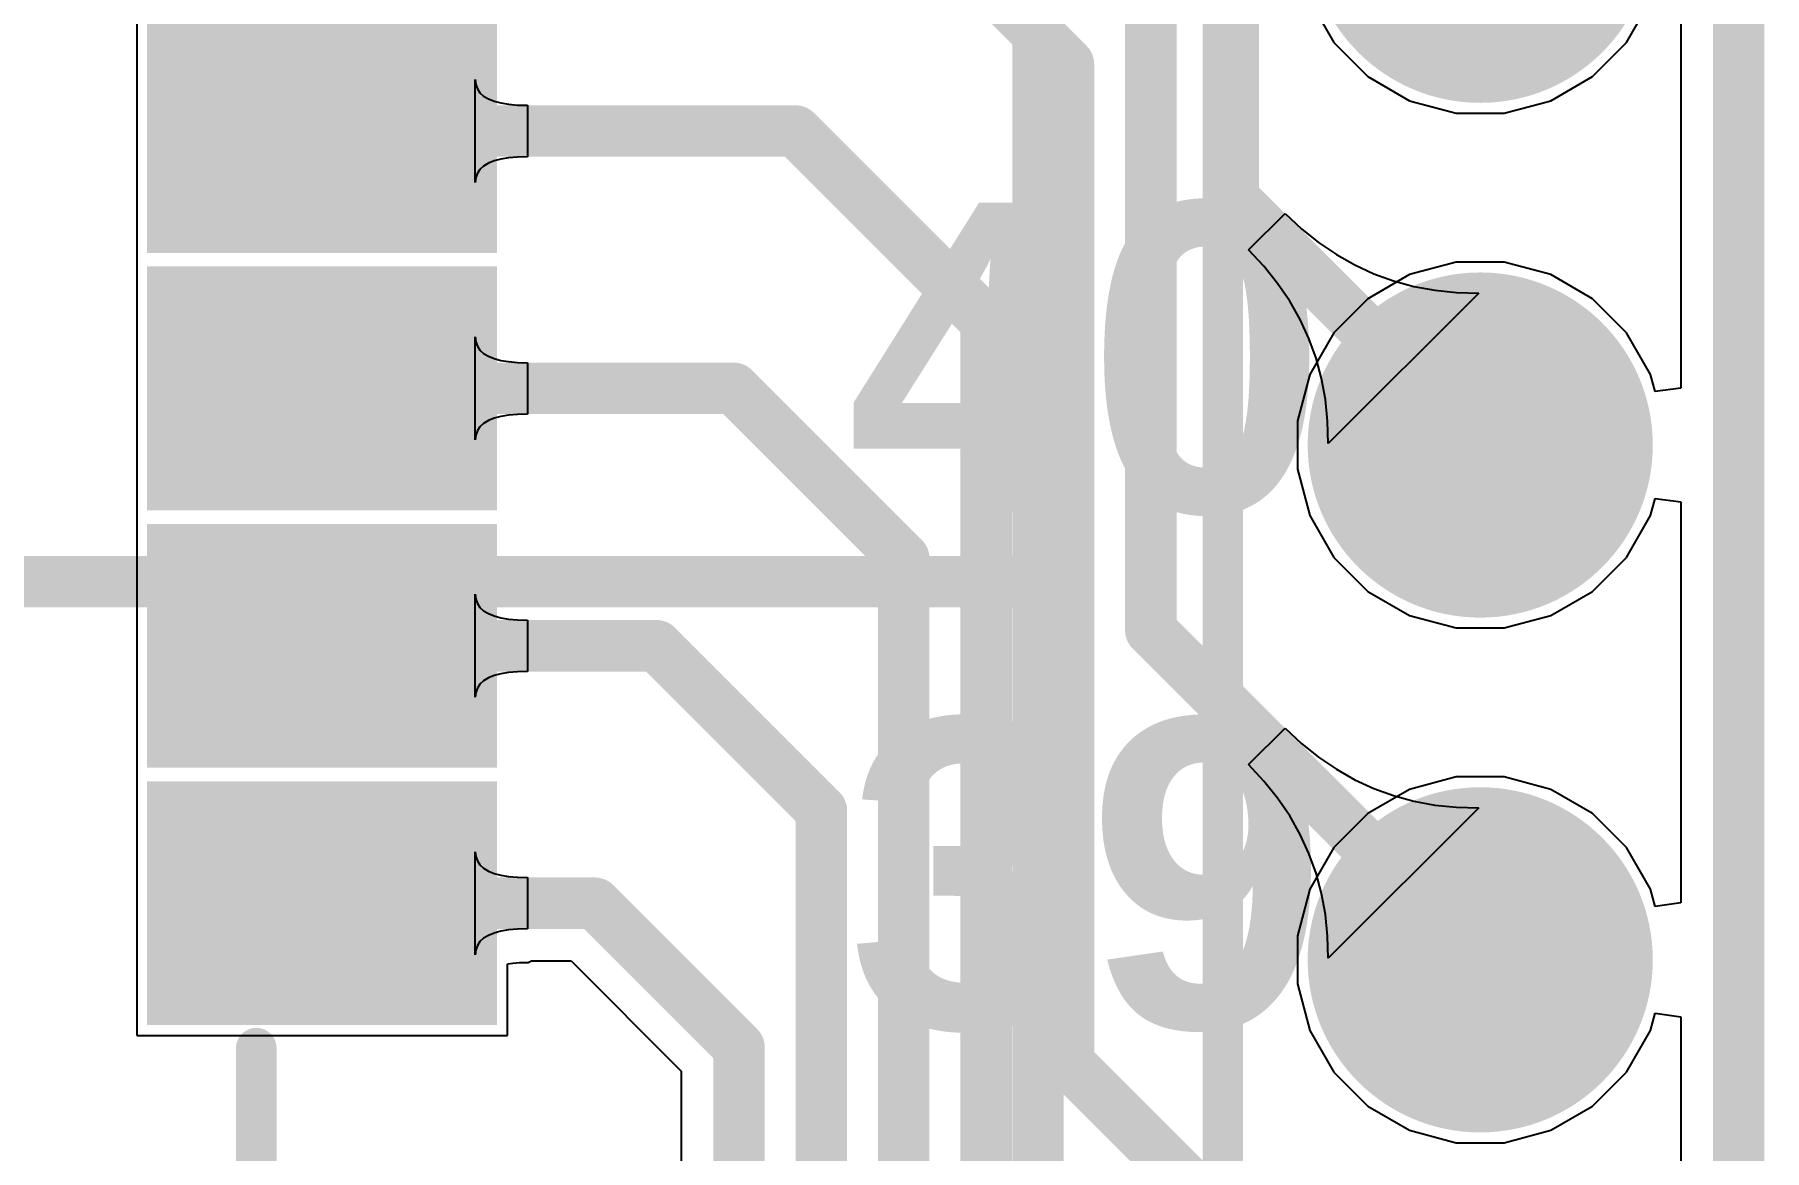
# Model space of a CAD drawing. Header units: millimetres. Extents: x 263 to 304.8, y 57.6 to 115.4.
# Drawn here: x 296.24 to 304.78, y 90.07 to 95.57 of the extents above; entities that cross this region are included whole.
import ezdxf

# ---------------------------------------------------------------- set-up
doc = ezdxf.new("R2010")
doc.units = ezdxf.units.MM
for name, color, linetype in [('BottomLayer', 5, 'Continuous'), ('BottomOverlay', 54, 'Continuous'), ('BottomSolder', 6, 'Continuous'), ('KeepOutLayer', 6, 'Continuous'), ('MultiLayer', 9, 'Continuous'), ('PadHoleLayer', 156, 'Continuous'), ('TopLayer', 1, 'Continuous'), ('TopOverlay', 2, 'Continuous'), ('TopPaste', 8, 'Continuous'), ('TopSolder', 216, 'Continuous')]:
    doc.layers.add(name, color=color, linetype=linetype)
doc.styles.add('Arial', font='arialbd.ttf', dxfattribs={"height": 0.2})

# ---------------------------------------------------------------- blocks, each defined once
blk = doc.blocks.new('ST7789V_12P___B_3')
at = {"layer": 'BottomOverlay', "const_width": 0.254}
for points in [[(-0.0017, -2.1824), (-0.0017, -12.4824)], [(-13.0099, -12.4824), (-0.0099, -12.4824)], [(-0.0017, -12.4824), (15.9983, -12.4824)]]:
    blk.add_lwpolyline(points, dxfattribs=at)
at = {"layer": 'BottomOverlay', "const_width": 0.127}
for points in [[(-0.0734, -12.4824, 1), (0.0536, -12.4824, 1)], [(-0.0652, -12.4824, 1), (0.0618, -12.4824, 1)], [(-0.0652, -12.4824, 1), (0.0618, -12.4824, 1)]]:
    blk.add_lwpolyline(points, format="xyb", close=True, dxfattribs=at)
blk = doc.blocks.new('ESP32S3_WROOM_1_5')
at = {"layer": 'TopLayer'}
for points in [[(8.5505, -3.0375), (10.0745, -3.0375), (10.0745, -4.0375), (8.5505, -4.0375)], [(8.5505, -4.3075), (10.0745, -4.3075), (10.0745, -5.3075), (8.5505, -5.3075)], [(8.5505, -5.5775), (10.0745, -5.5775), (10.0745, -6.5775), (8.5505, -6.5775)], [(8.5505, -6.8475), (10.0745, -6.8475), (10.0745, -7.8475), (8.5505, -7.8475)]]:
    blk.add_hatch(color=1, dxfattribs=at).paths.add_polyline_path(points)
at = {"layer": 'TopPaste'}
for points in [[(8.5505, -3.0375), (10.0745, -3.0375), (10.0745, -4.0375), (8.5505, -4.0375)], [(8.5505, -4.3075), (10.0745, -4.3075), (10.0745, -5.3075), (8.5505, -5.3075)], [(8.5505, -5.5775), (10.0745, -5.5775), (10.0745, -6.5775), (8.5505, -6.5775)], [(8.5505, -6.8475), (10.0745, -6.8475), (10.0745, -7.8475), (8.5505, -7.8475)]]:
    blk.add_hatch(color=8, dxfattribs=at).paths.add_polyline_path(points)
at = {"layer": 'TopSolder'}
for points in [[(8.4489, -2.9359), (10.1761, -2.9359), (10.1761, -4.1391), (8.4489, -4.1391)], [(8.4489, -4.2059), (10.1761, -4.2059), (10.1761, -5.4091), (8.4489, -5.4091)], [(8.4489, -5.4759), (10.1761, -5.4759), (10.1761, -6.6791), (8.4489, -6.6791)], [(8.4489, -6.7459), (10.1761, -6.7459), (10.1761, -7.9491), (8.4489, -7.9491)]]:
    blk.add_hatch(color=216, dxfattribs=at).paths.add_polyline_path(points)
at = {"layer": 'TopOverlay', "const_width": 0.2}
blk.add_lwpolyline([(8.9875, -8.8375), (8.9875, -8.0625)], dxfattribs=at)
at = {"layer": 'TopOverlay', "const_width": 0.1}
blk.add_lwpolyline([(8.9375, -8.0625, 1), (9.0375, -8.0625, 1)], format="xyb", close=True, dxfattribs=at)
blk = doc.blocks.new('HDR1X22_22')
at = {"layer": 'BottomLayer'}
h = blk.add_hatch(color=5, dxfattribs=at)
edge = h.paths.add_edge_path()
edge.add_arc((30.48, 0), 0.75, 0, 360)
h = blk.add_hatch(color=5, dxfattribs=at)
edge = h.paths.add_edge_path()
edge.add_arc((33.02, 0), 0.75, 0, 360)
h = blk.add_hatch(color=5, dxfattribs=at)
edge = h.paths.add_edge_path()
edge.add_arc((35.56, 0), 0.75, 0, 360)
at = {"layer": 'BottomSolder'}
h = blk.add_hatch(color=6, dxfattribs=at)
edge = h.paths.add_edge_path()
edge.add_arc((30.48, 0), 0.8516, 0, 360)
h = blk.add_hatch(color=6, dxfattribs=at)
edge = h.paths.add_edge_path()
edge.add_arc((33.02, 0), 0.8516, 0, 360)
h = blk.add_hatch(color=6, dxfattribs=at)
edge = h.paths.add_edge_path()
edge.add_arc((35.56, 0), 0.8516, 0, 360)
at = {"layer": 'MultiLayer'}
h = blk.add_hatch(color=9, dxfattribs=at)
edge = h.paths.add_edge_path()
edge.add_arc((30.48, 0), 0.75, 0, 360)
h = blk.add_hatch(color=9, dxfattribs=at)
edge = h.paths.add_edge_path()
edge.add_arc((33.02, 0), 0.75, 0, 360)
h = blk.add_hatch(color=9, dxfattribs=at)
edge = h.paths.add_edge_path()
edge.add_arc((35.56, 0), 0.75, 0, 360)
at = {"layer": 'PadHoleLayer'}
h = blk.add_hatch(color=156, dxfattribs=at)
edge = h.paths.add_edge_path()
edge.add_arc((30.48, 0), 0.45, 0, 360)
h = blk.add_hatch(color=156, dxfattribs=at)
edge = h.paths.add_edge_path()
edge.add_arc((33.02, 0), 0.45, 0, 360)
at = {"layer": 'TopLayer'}
h = blk.add_hatch(color=1, dxfattribs=at)
edge = h.paths.add_edge_path()
edge.add_arc((30.48, 0), 0.75, 0, 360)
h = blk.add_hatch(color=1, dxfattribs=at)
edge = h.paths.add_edge_path()
edge.add_arc((33.02, 0), 0.75, 0, 360)
h = blk.add_hatch(color=1, dxfattribs=at)
edge = h.paths.add_edge_path()
edge.add_arc((35.56, 0), 0.75, 0, 360)
at = {"layer": 'TopSolder'}
h = blk.add_hatch(color=216, dxfattribs=at)
edge = h.paths.add_edge_path()
edge.add_arc((30.48, 0), 0.8516, 0, 360)
h = blk.add_hatch(color=216, dxfattribs=at)
edge = h.paths.add_edge_path()
edge.add_arc((33.02, 0), 0.8516, 0, 360)
h = blk.add_hatch(color=216, dxfattribs=at)
edge = h.paths.add_edge_path()
edge.add_arc((35.56, 0), 0.8516, 0, 360)
at = {"layer": 'TopOverlay', "const_width": 0.2}
for points in [[(0.635, 1.27), (54.61, 1.27)], [(54.61, -1.27), (-1.27, -1.27)]]:
    blk.add_lwpolyline(points, dxfattribs=at)

msp = doc.modelspace()

# ---------------------------------------------------------------- linework, layer by layer
at = {"layer": 'BottomLayer'}
for p, q in [((304.3681, 95.8076), (304.3681, 93.8288)), ((302.5367, 95.7399), (302.6555, 95.5341)), ((304.0997, 95.5341), (304.2185, 95.7399)), ((302.6555, 95.5341), (302.8235, 95.3661)), ((303.9317, 95.3661), (304.0997, 95.5341)), ((302.8235, 95.3661), (303.0293, 95.2473)), ((303.7259, 95.2473), (303.9317, 95.3661)), ((303.0293, 95.2473), (303.2588, 95.1858)), ((303.2588, 95.1858), (303.4964, 95.1858)), ((303.4964, 95.1858), (303.7259, 95.2473)), ((303.2588, 94.4506), (303.0293, 94.3891)), ((303.4964, 94.4506), (303.2588, 94.4506)), ((303.7259, 94.3891), (303.4964, 94.4506)), ((303.0293, 94.3891), (302.8235, 94.2703)), ((303.9317, 94.2703), (303.7259, 94.3891)), ((302.8235, 94.2703), (302.6555, 94.1023)), ((304.0997, 94.1023), (303.9317, 94.2703)), ((302.6555, 94.1023), (302.5367, 93.8965)), ((304.2185, 93.8965), (304.0997, 94.1023)), ((302.5367, 93.8965), (302.4752, 93.667)), ((304.2411, 93.8121), (304.2185, 93.8965)), ((304.3681, 93.8288), (304.2411, 93.8121)), ((302.4752, 93.667), (302.4752, 93.4294)), ((302.4752, 93.4294), (302.5367, 93.1999)), ((304.2185, 93.1999), (304.2411, 93.2843)), ((304.2411, 93.2843), (304.3681, 93.2676)), ((304.3681, 93.2676), (304.3681, 91.2888)), ((302.5367, 93.1999), (302.6555, 92.9941)), ((304.0997, 92.9941), (304.2185, 93.1999)), ((302.6555, 92.9941), (302.8235, 92.8261)), ((303.9317, 92.8261), (304.0997, 92.9941)), ((302.8235, 92.8261), (303.0293, 92.7073)), ((303.7259, 92.7073), (303.9317, 92.8261)), ((303.0293, 92.7073), (303.2588, 92.6458)), ((303.4964, 92.6458), (303.7259, 92.7073)), ((303.2588, 92.6458), (303.4964, 92.6458)), ((303.2588, 91.9106), (303.0293, 91.8491)), ((303.4964, 91.9106), (303.2588, 91.9106)), ((303.7259, 91.8491), (303.4964, 91.9106)), ((303.0293, 91.8491), (302.8235, 91.7303)), ((303.9317, 91.7303), (303.7259, 91.8491)), ((302.8235, 91.7303), (302.6555, 91.5623)), ((304.0997, 91.5623), (303.9317, 91.7303)), ((302.6555, 91.5623), (302.5367, 91.3565)), ((304.2185, 91.3565), (304.0997, 91.5623)), ((302.5367, 91.3565), (302.4752, 91.127)), ((304.2411, 91.2721), (304.2185, 91.3565)), ((304.3681, 91.2888), (304.2411, 91.2721)), ((302.4752, 91.127), (302.4752, 90.8894)), ((302.4752, 90.8894), (302.5367, 90.6599)), ((304.2185, 90.6599), (304.2411, 90.7443)), ((304.2411, 90.7443), (304.3681, 90.7276)), ((302.5367, 90.6599), (302.6555, 90.4541)), ((304.0997, 90.4541), (304.2185, 90.6599)), ((304.3681, 90.7276), (304.3681, 88.7488)), ((302.6555, 90.4541), (302.8235, 90.2861)), ((303.9317, 90.2861), (304.0997, 90.4541)), ((302.8235, 90.2861), (303.0293, 90.1673)), ((303.7259, 90.1673), (303.9317, 90.2861)), ((303.0293, 90.1673), (303.2588, 90.1058)), ((303.4964, 90.1058), (303.7259, 90.1673)), ((303.2588, 90.1058), (303.4964, 90.1058))]:
    msp.add_line(p, q, dxfattribs=at)
at = {"layer": 'KeepOutLayer', "const_width": 0.254}
msp.add_lwpolyline([(304.653, 59.2382), (304.653, 115.2906)], dxfattribs=at)
at = {"layer": 'TopLayer'}
for p, q in [((296.7482, 95.75), (296.7482, 94.4452)), ((298.4185, 94.8436), (298.4185, 95.3516)), ((298.4185, 95.3516), (298.4211, 95.3275)), ((298.4211, 95.3275), (298.4288, 95.3059)), ((298.4288, 95.3059), (298.4416, 95.2868)), ((298.4416, 95.2868), (298.4596, 95.2703)), ((298.4596, 95.2703), (298.4828, 95.2564)), ((298.4828, 95.2564), (298.511, 95.2449)), ((298.511, 95.2449), (298.5445, 95.236)), ((298.5445, 95.236), (298.583, 95.2297)), ((298.583, 95.2297), (298.6267, 95.2259)), ((298.6267, 95.2259), (298.6756, 95.2246)), ((298.6756, 95.2246), (298.6756, 94.9706)), ((298.4596, 94.9249), (298.4416, 94.9084)), ((298.4828, 94.9389), (298.4596, 94.9249)), ((298.511, 94.9503), (298.4828, 94.9389)), ((298.5445, 94.9592), (298.511, 94.9503)), ((298.583, 94.9655), (298.5445, 94.9592)), ((298.6267, 94.9693), (298.583, 94.9655)), ((298.6756, 94.9706), (298.6267, 94.9693)), ((298.4211, 94.8677), (298.4185, 94.8436)), ((298.4288, 94.8893), (298.4211, 94.8677)), ((298.4416, 94.9084), (298.4288, 94.8893)), ((302.2348, 94.5114), (302.4144, 94.691)), ((302.4144, 94.691), (302.4957, 94.6154)), ((302.4957, 94.6154), (302.5801, 94.5478)), ((302.3104, 94.4301), (302.2348, 94.5114)), ((302.5801, 94.5478), (302.6677, 94.4883)), ((296.7482, 94.4452), (296.7482, 93.1752)), ((302.378, 94.3457), (302.3104, 94.4301)), ((302.6677, 94.4883), (302.7586, 94.4369)), ((302.7586, 94.4369), (302.8525, 94.3936)), ((302.4375, 94.258), (302.378, 94.3457)), ((302.8525, 94.3936), (302.9497, 94.3583)), ((302.9497, 94.3583), (303.05, 94.3312)), ((303.05, 94.3312), (303.1535, 94.3121)), ((302.4889, 94.1672), (302.4375, 94.258)), ((303.3701, 94.2982), (302.6276, 93.5557)), ((303.1535, 94.3121), (303.2602, 94.3011)), ((303.2602, 94.3011), (303.3701, 94.2982)), ((302.5322, 94.0733), (302.4889, 94.1672)), ((298.4185, 93.5736), (298.4185, 94.0816)), ((298.4185, 94.0816), (298.4211, 94.0575)), ((302.5675, 93.9761), (302.5322, 94.0733)), ((298.4211, 94.0575), (298.4288, 94.0359)), ((298.4288, 94.0359), (298.4416, 94.0168)), ((298.4416, 94.0168), (298.4596, 94.0003)), ((298.4596, 94.0003), (298.4828, 93.9864)), ((298.4828, 93.9864), (298.511, 93.9749)), ((298.511, 93.9749), (298.5445, 93.966)), ((298.5445, 93.966), (298.583, 93.9597)), ((298.583, 93.9597), (298.6267, 93.9559)), ((298.6267, 93.9559), (298.6756, 93.9546)), ((298.6756, 93.9546), (298.6756, 93.7006)), ((302.5946, 93.8758), (302.5675, 93.9761)), ((302.6137, 93.7723), (302.5946, 93.8758)), ((302.6247, 93.6656), (302.6137, 93.7723)), ((298.4596, 93.6549), (298.4416, 93.6384)), ((298.4828, 93.6689), (298.4596, 93.6549)), ((298.511, 93.6803), (298.4828, 93.6689)), ((298.5445, 93.6892), (298.511, 93.6803)), ((298.583, 93.6955), (298.5445, 93.6892)), ((298.6267, 93.6993), (298.583, 93.6955)), ((298.6756, 93.7006), (298.6267, 93.6993)), ((302.6276, 93.5557), (302.6247, 93.6656)), ((298.4211, 93.5977), (298.4185, 93.5736)), ((298.4288, 93.6193), (298.4211, 93.5977)), ((298.4416, 93.6384), (298.4288, 93.6193)), ((296.7482, 93.1752), (296.7482, 93.1752)), ((296.7482, 93.1752), (296.7482, 91.94)), ((298.4185, 92.3036), (298.4185, 92.8116)), ((298.4185, 92.8116), (298.4211, 92.7875)), ((298.4211, 92.7875), (298.4288, 92.7659)), ((298.4288, 92.7659), (298.4416, 92.7468)), ((298.4416, 92.7468), (298.4596, 92.7303)), ((298.4596, 92.7303), (298.4828, 92.7164)), ((298.4828, 92.7164), (298.511, 92.7049)), ((298.511, 92.7049), (298.5445, 92.696)), ((298.5445, 92.696), (298.583, 92.6897)), ((298.583, 92.6897), (298.6267, 92.6859)), ((298.6267, 92.6859), (298.6756, 92.6846)), ((298.6756, 92.6846), (298.6756, 92.4306)), ((298.4416, 92.3684), (298.4288, 92.3493)), ((298.4596, 92.3849), (298.4416, 92.3684)), ((298.4828, 92.3988), (298.4596, 92.3849)), ((298.511, 92.4103), (298.4828, 92.3988)), ((298.5445, 92.4192), (298.511, 92.4103)), ((298.583, 92.4255), (298.5445, 92.4192)), ((298.6267, 92.4293), (298.583, 92.4255)), ((298.6756, 92.4306), (298.6267, 92.4293)), ((298.4211, 92.3277), (298.4185, 92.3036)), ((298.4288, 92.3493), (298.4211, 92.3277)), ((302.2348, 91.9714), (302.4144, 92.151)), ((302.4144, 92.151), (302.4957, 92.0754)), ((302.4957, 92.0754), (302.5801, 92.0078)), ((296.7482, 91.94), (296.7482, 91.94)), ((296.7482, 91.94), (296.7482, 90.6352)), ((302.3104, 91.8901), (302.2348, 91.9714)), ((302.5801, 92.0078), (302.6677, 91.9483)), ((302.6677, 91.9483), (302.7586, 91.8969)), ((302.378, 91.8057), (302.3104, 91.8901)), ((302.7586, 91.8969), (302.8525, 91.8536)), ((302.8525, 91.8536), (302.9497, 91.8183)), ((302.4375, 91.718), (302.378, 91.8057)), ((302.9497, 91.8183), (303.05, 91.7912)), ((303.05, 91.7912), (303.1535, 91.7721)), ((303.1535, 91.7721), (303.2602, 91.7611)), ((302.4889, 91.6272), (302.4375, 91.718)), ((303.3701, 91.7582), (302.6276, 91.0157)), ((303.2602, 91.7611), (303.3701, 91.7582)), ((302.5322, 91.5333), (302.4889, 91.6272)), ((298.4185, 91.0336), (298.4185, 91.5416)), ((298.4185, 91.5416), (298.4211, 91.5175)), ((298.4211, 91.5175), (298.4288, 91.4959)), ((302.5675, 91.4361), (302.5322, 91.5333)), ((298.4288, 91.4959), (298.4416, 91.4768)), ((298.4416, 91.4768), (298.4596, 91.4603)), ((298.4596, 91.4603), (298.4828, 91.4463)), ((298.4828, 91.4463), (298.511, 91.4349)), ((298.511, 91.4349), (298.5445, 91.426)), ((298.5445, 91.426), (298.583, 91.4197)), ((302.5946, 91.3358), (302.5675, 91.4361)), ((298.583, 91.4197), (298.6267, 91.4159)), ((298.6267, 91.4159), (298.6756, 91.4146)), ((298.6756, 91.4146), (298.6756, 91.1606)), ((302.6137, 91.2323), (302.5946, 91.3358)), ((302.6247, 91.1256), (302.6137, 91.2323)), ((298.4416, 91.0984), (298.4288, 91.0793)), ((298.4596, 91.1149), (298.4416, 91.0984)), ((298.4828, 91.1288), (298.4596, 91.1149)), ((298.511, 91.1403), (298.4828, 91.1288)), ((298.5445, 91.1492), (298.511, 91.1403)), ((298.583, 91.1555), (298.5445, 91.1492)), ((298.6267, 91.1593), (298.583, 91.1555)), ((298.6756, 91.1606), (298.6267, 91.1593)), ((302.6276, 91.0157), (302.6247, 91.1256)), ((298.4211, 91.0577), (298.4185, 91.0336)), ((298.4288, 91.0793), (298.4211, 91.0577)), ((298.6798, 90.9957), (298.6956, 91.0027)), ((298.6956, 91.0027), (298.8908, 91.0027)), ((298.8908, 91.0027), (299.4351, 90.4584)), ((298.577, 90.9871), (298.5791, 90.9877)), ((298.577, 90.6352), (298.577, 90.9871)), ((298.5791, 90.9877), (298.6036, 90.9917)), ((298.6036, 90.9917), (298.636, 90.9946)), ((298.636, 90.9946), (298.6798, 90.9957)), ((296.7482, 90.6352), (298.577, 90.6352)), ((299.4351, 90.4584), (299.4351, 89.4235))]:
    msp.add_line(p, q, dxfattribs=at)
at = {"layer": 'TopLayer', "const_width": 0.254}
for points in [[(300.4058, 96.3676), (301.3456, 95.4278)], [(302.1584, 94.7674), (302.1584, 96.4184)], [(301.752, 92.6338), (301.752, 96.1644)], [(301.3456, 90.5002), (301.3456, 95.4278)], [(297.6626, 95.0976), (299.9994, 95.0976)], [(299.9994, 95.0976), (300.9392, 94.1578)], [(302.1584, 94.7674), (303.3776, 93.5482)], [(300.9392, 88.3666), (300.9392, 94.1578)], [(297.6626, 93.8276), (299.6946, 93.8276)], [(299.6946, 93.8276), (300.5328, 92.9894)], [(300.5328, 86.233), (300.5328, 92.9894)], [(301.752, 92.6338), (303.3776, 91.0082)], [(297.6626, 92.5576), (299.3136, 92.5576)], [(299.3136, 92.5576), (300.1264, 91.7448)], [(300.1264, 85.722), (300.1264, 91.7448)], [(297.6626, 91.2876), (299.0088, 91.2876)], [(299.0088, 91.2876), (299.72, 90.5764)], [(299.72, 85.5537), (299.72, 90.5764)], [(301.3456, 90.5002), (303.3776, 88.4682)]]:
    msp.add_lwpolyline(points, dxfattribs=at)
at = {"layer": 'TopLayer', "const_width": 0.127}
for points in [[(301.2821, 95.4278, 1), (301.4091, 95.4278, 1)], [(301.2821, 95.4278, 1), (301.4091, 95.4278, 1)], [(297.5991, 95.0976, 1), (297.7261, 95.0976, 1)], [(299.9359, 95.0976, 1), (300.0629, 95.0976, 1)], [(299.9359, 95.0976, 1), (300.0629, 95.0976, 1)], [(302.0949, 94.7674, 1), (302.2219, 94.7674, 1)], [(302.0949, 94.7674, 1), (302.2219, 94.7674, 1)], [(300.8757, 94.1578, 1), (301.0027, 94.1578, 1)], [(300.8757, 94.1578, 1), (301.0027, 94.1578, 1)], [(297.5991, 93.8276, 1), (297.7261, 93.8276, 1)], [(299.6311, 93.8276, 1), (299.7581, 93.8276, 1)], [(299.6311, 93.8276, 1), (299.7581, 93.8276, 1)], [(303.3141, 93.5482, 1), (303.4411, 93.5482, 1)], [(300.4693, 92.9894, 1), (300.5963, 92.9894, 1)], [(300.4693, 92.9894, 1), (300.5963, 92.9894, 1)], [(301.6885, 92.6338, 1), (301.8155, 92.6338, 1)], [(301.6885, 92.6338, 1), (301.8155, 92.6338, 1)], [(297.5991, 92.5576, 1), (297.7261, 92.5576, 1)], [(299.2501, 92.5576, 1), (299.3771, 92.5576, 1)], [(299.2501, 92.5576, 1), (299.3771, 92.5576, 1)], [(300.0629, 91.7448, 1), (300.1899, 91.7448, 1)], [(300.0629, 91.7448, 1), (300.1899, 91.7448, 1)], [(297.5991, 91.2876, 1), (297.7261, 91.2876, 1)], [(298.9453, 91.2876, 1), (299.0723, 91.2876, 1)], [(298.9453, 91.2876, 1), (299.0723, 91.2876, 1)], [(303.3141, 91.0082, 1), (303.4411, 91.0082, 1)], [(299.6565, 90.5764, 1), (299.7835, 90.5764, 1)], [(299.6565, 90.5764, 1), (299.7835, 90.5764, 1)], [(301.2821, 90.5002, 1), (301.4091, 90.5002, 1)], [(301.2821, 90.5002, 1), (301.4091, 90.5002, 1)]]:
    msp.add_lwpolyline(points, format="xyb", close=True, dxfattribs=at)

# ---------------------------------------------------------------- block references
msp.add_blockref('ESP32S3_WROOM_1_5', (288.3501, 98.6351))
at = {"rotation": 90}
for name, p in [('HDR1X22_22', (303.3776, 60.5282)), ('ST7789V_12P___B_3', (288.713, 92.8754))]:
    msp.add_blockref(name, p, dxfattribs=at)

# ---------------------------------------------------------------- texts
at = {"layer": 'TopOverlay', "style": 'Arial'}
for s, p in [('40', (300.2534, 93.2194)), ('39', (300.2534, 90.6729))]:
    msp.add_text(s, height=1.524, rotation=360, dxfattribs=at).set_placement(p)

doc.saveas('drawing.dxf')
